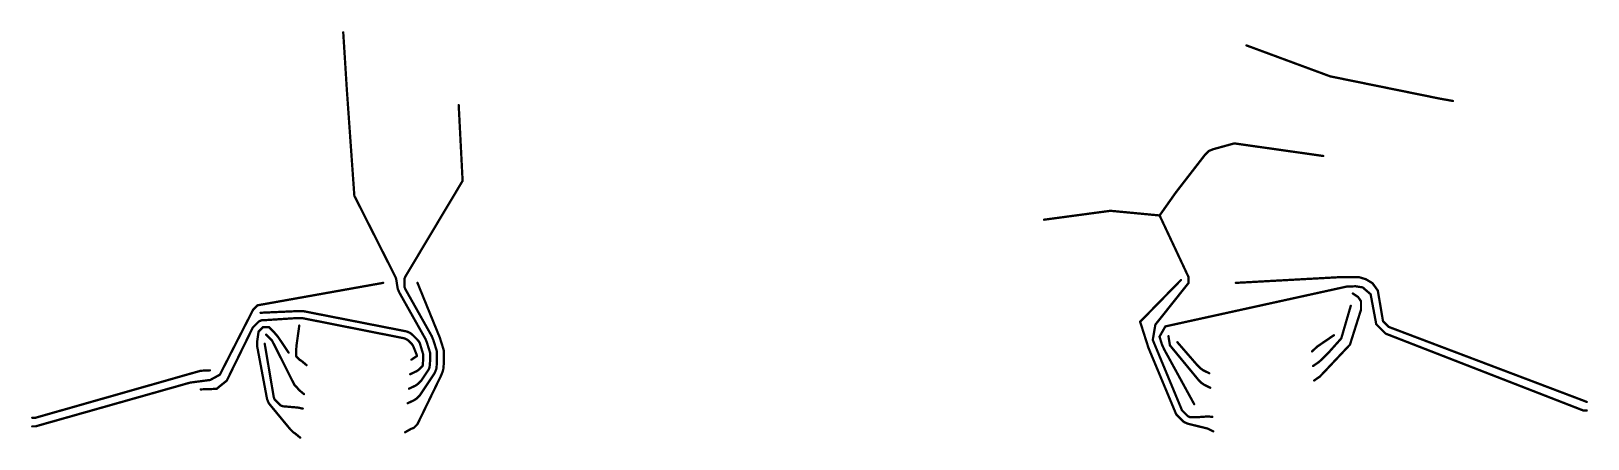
# Model space of a CAD drawing. Extents: x -171 to 101, y -26 to 45.
import ezdxf

# ---------------------------------------------------------------- set-up
doc = ezdxf.new("R2010")
doc.units = 0
doc.layers.get('0').update_dxf_attribs({"linetype": 'CONTINUOUS', "lineweight": 0})
doc.layers.add('F_Cu_____________', color=7, linetype='CONTINUOUS', lineweight=0)

# ---------------------------------------------------------------- blocks, each defined once
blk = doc.blocks.new('UNIT_DISC')
at = {"const_width": 0.5}
blk.add_lwpolyline([(0.25, 0, 1), (-0.25, 0, 1)], format="xyb", close=True, dxfattribs=at)

msp = doc.modelspace()

# ---------------------------------------------------------------- linework, layer by layer
at = {"layer": 'F_Cu_____________', "const_width": 0.4}
for points in [[(-116.4135, 44.4306), (-115.789, 34.4945)], [(41.3056, 42.1492), (55.9309, 36.7522)], [(75.0047, 32.8851), (55.9309, 36.7522)], [(-114.474, 15.942), (-115.789, 34.4945)], [(77.3448, 32.4675), (75.0047, 32.8851)], [(-96.2539, 31.762), (-95.5708, 18.5417)], [(35.4596, 24.0487), (39.173, 25.0705)], [(39.173, 25.0705), (54.6889, 22.8801)], [(28.9462, 16.4899), (34.0443, 23.0642)], [(34.0443, 23.0642), (34.1618, 23.1817)], [(34.1618, 23.1817), (34.7244, 23.7442)], [(34.7244, 23.7442), (34.7482, 23.7541)], [(34.7482, 23.7541), (35.4596, 24.0487)], [(-105.5675, 1.8491), (-95.5708, 18.5417)], [(26.1312, 12.509), (28.9462, 16.4899)], [(-107.3305, 1.8491), (-114.474, 15.942)], [(5.9475, 11.7654), (17.5475, 13.3212)], [(26.1312, 12.509), (17.5475, 13.3212)], [(31.1642, 1.8068), (26.1312, 12.509)], [(-131.3792, -3.1548), (-109.449, 0.7549)], [(-107.1785, 1.4821), (-107.3305, 1.8491)], [(-106.92, -0.1425), (-107.1785, 1.4821)], [(-106.8753, -0.3205), (-106.92, -0.1425)], [(-105.7195, 1.4821), (-105.5675, 1.8491)], [(-105.7195, 0.0277), (-105.7195, 1.4821)], [(-105.5675, -0.3393), (-105.7195, 0.0277)], [(-103.449, 0.7549), (-99.5476, -8.7988)], [(29.868, 1.2621), (22.7318, -6.0247)], [(25.392, -6.5283), (31.1642, 0.7174)], [(58.7485, 0.0991), (27.138, -6.8319)], [(31.1685, 1.7964), (31.1642, 1.8068)], [(31.1642, 0.7174), (31.1685, 0.7278)], [(31.1685, 0.7278), (31.1685, 1.7964)], [(57.592, 1.7512), (39.449, 0.7549)], [(60.9623, 1.7512), (57.592, 1.7512)], [(60.3345, 0.1652), (58.7485, 0.0991)], [(61.5901, -0.033), (60.3345, 0.1652)], [(62.1518, 1.3878), (60.9623, 1.7512)], [(62.9779, -1.2226), (61.5901, -0.033)], [(63.3083, 0.6939), (62.1518, 1.3878)], [(64.2335, -0.5948), (63.3083, 0.6939)], [(-106.6301, -0.9119), (-106.8753, -0.3205)], [(-102.055, -9.0251), (-106.6301, -0.9119)], [(-100.9797, -8.4838), (-105.5675, -0.3393)], [(60.7971, -1.7182), (59.8663, -1.1009)], [(61.2927, -2.4451), (60.7971, -1.7182)], [(61.2927, -3.932), (61.2927, -2.4451)], [(63.9621, -6.4591), (62.9779, -1.2226)], [(65.143, -5.9404), (64.2335, -0.5948)], [(-137.9552, -15.2453), (-132.1411, -3.9106)], [(-132.1411, -3.9106), (-131.3896, -3.1591)], [(-131.3896, -3.1591), (-131.3792, -3.1548)], [(-130.8449, -4.4553), (-124.8627, -4.1889)], [(-130.3106, -5.7558), (-124.6239, -5.3894)], [(-124.8627, -4.1889), (-123.3165, -4.1889)], [(-124.6239, -5.3894), (-123.5553, -5.3894)], [(-123.5553, -5.3894), (-105.9107, -8.8766)], [(-123.3165, -4.1889), (-105.5041, -7.6761)], [(57.855, -8.9102), (59.5065, -3.2482)], [(59.3702, -10.0101), (61.2927, -3.932)], [(-136.7471, -16.2808), (-132.2094, -7.0412)], [(-132.2094, -7.0412), (-131.1203, -5.9521)], [(-131.196, -7.7317), (-131.4242, -9.3341)], [(-131.1917, -7.7213), (-131.196, -7.7317)], [(-130.4402, -6.9698), (-131.1917, -7.7213)], [(-131.1203, -5.9521), (-130.6686, -5.765)], [(-130.6686, -5.765), (-130.3106, -5.7558)], [(-130.4298, -6.9655), (-130.4402, -6.9698)], [(-129.3612, -6.9655), (-130.4298, -6.9655)], [(-129.8955, -8.266), (-129.579, -8.5722)], [(-129.3508, -6.9698), (-129.3612, -6.9655)], [(-128.5993, -7.7213), (-129.3508, -6.9698)], [(-127.8098, -8.6436), (-128.5993, -7.7213)], [(-124.5551, -10.0204), (-124.0896, -6.6899)], [(-105.5041, -7.6761), (-105.3611, -7.7124)], [(-105.3611, -7.7124), (-105.2181, -7.7605)], [(-105.2181, -7.7605), (-105.0604, -7.8258)], [(-105.0604, -7.8258), (-104.9204, -7.8851)], [(-104.9204, -7.8851), (-104.8976, -7.8968)], [(-104.8976, -7.8968), (-104.7844, -7.955)], [(-104.7844, -7.955), (-104.6594, -8.0321)], [(-104.6594, -8.0321), (-104.5364, -8.1178)], [(-104.5364, -8.1178), (-104.5166, -8.1341)], [(-104.5166, -8.1341), (-104.4204, -8.2137)], [(-104.4204, -8.2137), (-104.3104, -8.3155)], [(-104.3104, -8.3155), (-103.4463, -9.1796)], [(24.182, -10.5608), (22.7318, -6.0247)], [(24.9366, -9.1852), (25.392, -6.5283)], [(27.138, -6.8319), (26.1132, -8.6158)], [(64.8115, -7.3085), (63.9621, -6.4591)], [(65.5912, -8.0882), (64.8115, -7.3085)], [(65.9924, -6.7898), (65.143, -5.9404)], [(65.6386, -8.1078), (65.5912, -8.0882)], [(100.1356, -21.501), (65.6386, -8.1078)], [(66.1099, -6.9073), (65.9924, -6.7898)], [(100.2076, -19.7924), (66.1099, -6.9073)], [(-131.4242, -9.3341), (-131.4242, -10.4027)], [(-131.4242, -10.4027), (-129.7398, -19.3768)], [(-128.5393, -19.2066), (-130.1237, -9.8684)], [(-129.579, -8.5722), (-128.8275, -9.3237)], [(-128.8275, -9.3237), (-124.949, -16.9995)], [(-125.9498, -11.4043), (-127.8098, -8.6436)], [(-124.6466, -11.0664), (-124.5551, -10.0204)], [(-124.6466, -11.8952), (-124.6466, -11.0664)], [(-105.9107, -8.8766), (-105.7677, -8.9129)], [(-105.7677, -8.9129), (-105.6247, -8.961)], [(-105.6247, -8.961), (-105.4847, -9.0203)], [(-105.4847, -9.0203), (-105.4619, -9.032)], [(-105.4619, -9.032), (-105.3487, -9.0902)], [(-105.3487, -9.0902), (-105.2237, -9.1673)], [(-105.2237, -9.1673), (-105.1007, -9.253)], [(-105.1007, -9.253), (-105.0809, -9.2693)], [(-105.0809, -9.2693), (-104.9847, -9.3489)], [(-104.9847, -9.3489), (-104.8747, -9.4507)], [(-104.8747, -9.4507), (-104.5815, -9.7439)], [(-104.5815, -9.7439), (-104.5643, -9.7629)], [(-104.5643, -9.7629), (-104.4805, -9.8561)], [(-104.4805, -9.8561), (-104.3845, -9.9736)], [(-104.3845, -9.9736), (-104.3015, -10.0986)], [(-104.3015, -10.0986), (-104.2859, -10.1251)], [(-104.2859, -10.1251), (-104.2255, -10.2278)], [(-104.2255, -10.2278), (-104.2141, -10.2509)], [(-104.2141, -10.2509), (-104.1595, -10.3625)], [(-104.1595, -10.3625), (-104.1497, -10.3862)], [(-104.1497, -10.3862), (-103.5351, -11.9292)], [(-103.4463, -9.1796), (-103.4291, -9.1986)], [(-103.4291, -9.1986), (-103.3453, -9.2918)], [(-103.3453, -9.2918), (-103.2493, -9.4093)], [(-103.2493, -9.4093), (-103.1663, -9.5343)], [(-103.1663, -9.5343), (-103.1507, -9.5608)], [(-103.1507, -9.5608), (-103.0903, -9.6635)], [(-103.0903, -9.6635), (-103.0789, -9.6866)], [(-103.0789, -9.6866), (-103.0136, -9.8443)], [(-103.0136, -9.8443), (-102.4597, -11.682)], [(-102.0436, -9.0482), (-102.055, -9.0251)], [(-101.8304, -9.5621), (-102.0436, -9.0482)], [(-101.2592, -11.383), (-101.8304, -9.5621)], [(-100.9683, -8.5069), (-100.9797, -8.4838)], [(-100.6876, -9.1842), (-100.9683, -8.5069)], [(-100.1, -11.0429), (-100.6876, -9.1842)], [(-100.0587, -11.2076), (-100.1, -11.0429)], [(-99.5476, -8.7988), (-99.5423, -8.815)], [(-99.5423, -8.815), (-98.9572, -10.665)], [(-98.9572, -10.665), (-98.8582, -11.0592)], [(-98.8582, -11.0592), (-98.8528, -11.1078)], [(24.4402, -11.1836), (24.182, -10.5608)], [(30.0452, -21.4707), (24.9366, -9.1852)], [(26.1132, -8.6158), (26.5273, -9.9472)], [(26.5273, -9.9472), (26.5316, -9.9576)], [(26.5316, -9.9576), (26.9162, -10.8116)], [(26.9162, -10.8116), (32.1637, -20.3765)], [(27.9296, -10.1211), (27.676, -8.5399)], [(27.9339, -10.1315), (27.9296, -10.1211)], [(32.8621, -16.0964), (27.9339, -10.1315)], [(32.685, -13.5626), (29.2301, -9.5868)], [(53.5909, -10.4023), (52.7573, -11.192)], [(53.629, -10.3645), (53.5909, -10.4023)], [(56.5545, -8.3759), (53.629, -10.3645)], [(54.9577, -14.6913), (59.3702, -10.0101)], [(55.608, -11.4328), (57.8507, -8.9206)], [(57.8507, -8.9206), (57.855, -8.9102)], [(-124.6359, -11.9925), (-124.6466, -11.8952)], [(-124.5888, -12.0783), (-124.6359, -11.9925)], [(-124.0027, -12.6644), (-124.5888, -12.0783)], [(-123.7284, -12.8226), (-124.0027, -12.6644)], [(-123.7179, -12.833), (-123.7284, -12.8226)], [(-122.8246, -13.5754), (-123.7179, -12.833)], [(-103.5455, -11.9799), (-104.4924, -12.6295)], [(-103.5351, -11.9694), (-103.5455, -11.9799)], [(-103.5351, -11.9292), (-103.5351, -11.9694)], [(-102.568, -13.7481), (-103.1541, -14.3342)], [(-102.5542, -13.7011), (-102.568, -13.7481)], [(-102.5405, -13.6541), (-102.5542, -13.7011)], [(-102.523, -13.4548), (-102.5405, -13.6541)], [(-102.4664, -12.8074), (-102.523, -13.4548)], [(-102.449, -12.6081), (-102.4664, -12.8074)], [(-102.4597, -11.682), (-102.4543, -11.7306)], [(-102.4543, -11.7306), (-102.449, -11.7793)], [(-102.449, -11.7793), (-102.449, -12.6081)], [(-101.34, -13.9531), (-101.3225, -13.7538)], [(-101.3225, -13.7538), (-101.2659, -13.1064)], [(-101.2659, -13.1064), (-101.2485, -12.9071)], [(-101.2538, -11.4316), (-101.2592, -11.383)], [(-101.2485, -11.4803), (-101.2538, -11.4316)], [(-101.2485, -12.9071), (-101.2485, -11.4803)], [(-100.122, -13.9292), (-100.0654, -13.2818)], [(-100.0654, -13.2818), (-100.048, -13.0825)], [(-100.0533, -11.2562), (-100.0587, -11.2076)], [(-100.048, -11.3049), (-100.0533, -11.2562)], [(-100.048, -13.0825), (-100.048, -11.3049)], [(-98.8649, -13.4302), (-98.9215, -14.0776)], [(-98.8475, -13.2309), (-98.8649, -13.4302)], [(-98.8528, -11.1078), (-98.8475, -11.1565)], [(-98.8475, -11.1565), (-98.8475, -13.2309)], [(28.9826, -22.0433), (24.4402, -11.1836)], [(33.2711, -14.1487), (32.685, -13.5626)], [(52.9345, -13.7259), (53.8835, -13.0851)], [(53.8835, -13.0851), (53.8902, -13.0851)], [(53.8902, -13.0851), (54.6032, -12.4376)], [(54.6032, -12.4376), (55.608, -11.4328)], [(-170.1356, -22.7535), (-141.3119, -14.5631)], [(-143.1329, -16.626), (-139.6236, -16.1657)], [(-141.3119, -14.5631), (-139.6763, -14.4907)], [(-139.6236, -16.1657), (-137.9552, -15.2453)], [(-138.5305, -17.719), (-136.7471, -16.2808)], [(-103.6761, -14.6754), (-104.7137, -15.1599)], [(-103.6614, -14.6754), (-103.6761, -14.6754)], [(-103.1541, -14.3342), (-103.6614, -14.6754)], [(-99.3606, -15.4634), (-103.4535, -23.8695)], [(-103.3754, -16.8646), (-102.7893, -16.2785)], [(-102.7893, -16.2785), (-101.4951, -14.3415)], [(-101.7164, -16.8719), (-100.5231, -15.0678)], [(-101.4951, -14.3415), (-101.3537, -14.0001)], [(-101.3537, -14.0001), (-101.34, -13.9531)], [(-100.5231, -15.0678), (-100.4358, -14.9222)], [(-100.4358, -14.9222), (-100.1945, -14.3402)], [(-100.1945, -14.3402), (-100.1808, -14.2932)], [(-100.1808, -14.2932), (-100.1395, -14.1285)], [(-100.1395, -14.1285), (-100.122, -13.9292)], [(-99.0517, -14.7181), (-99.3606, -15.4634)], [(-99.038, -14.6711), (-99.0517, -14.7181)], [(-98.939, -14.2769), (-99.038, -14.6711)], [(-98.9215, -14.0776), (-98.939, -14.2769)], [(33.4482, -16.6825), (32.8621, -16.0964)], [(33.7559, -14.4915), (33.2711, -14.1487)], [(33.7697, -14.4915), (33.7559, -14.4915)], [(34.7987, -14.994), (33.7697, -14.4915)], [(53.1116, -16.2597), (54.0606, -15.6189)], [(54.0606, -15.6189), (54.0673, -15.6189)], [(54.0673, -15.6189), (54.0949, -15.5913)], [(54.0949, -15.5913), (54.9577, -14.6913)], [(-170.1356, -24.2535), (-143.1329, -16.626)], [(-141.2866, -17.812), (-138.5305, -17.719)], [(-128.3873, -19.5736), (-128.5393, -19.2066)], [(-124.949, -16.9995), (-124.8935, -17.0819)], [(-124.8935, -17.0819), (-124.4152, -17.5622)], [(-124.4152, -17.5622), (-124.1786, -17.8755)], [(-124.1786, -17.8755), (-124.1606, -17.8936)], [(-124.1606, -17.8936), (-123.2673, -18.636)], [(-104.9351, -17.6902), (-103.8975, -17.2057)], [(-103.8975, -17.2057), (-103.8828, -17.2057)], [(-103.8828, -17.2057), (-103.3754, -16.8646)], [(-103.5968, -19.3949), (-103.0107, -18.8088)], [(-103.0107, -18.8088), (-101.7164, -16.8719)], [(33.9331, -17.0253), (33.4482, -16.6825)], [(33.9469, -17.0253), (33.9331, -17.0253)], [(34.9759, -17.5278), (33.9469, -17.0253)], [(-129.7398, -19.3768), (-129.6951, -19.5548)], [(-129.6951, -19.5548), (-129.4499, -20.1462)], [(-129.4499, -20.1462), (-129.3556, -20.3036)], [(-129.3556, -20.3036), (-125.6957, -24.73)], [(-127.363, -20.5979), (-128.3873, -19.5736)], [(-126.996, -20.7499), (-127.363, -20.5979)], [(-124.4763, -20.9702), (-126.996, -20.7499)], [(-124.2771, -20.9876), (-124.4763, -20.9702)], [(-123.4887, -21.1664), (-124.2771, -20.9876)], [(-105.1565, -20.2205), (-104.1189, -19.736)], [(-104.1189, -19.736), (-104.1042, -19.736)], [(-104.1042, -19.736), (-103.5968, -19.3949)], [(31.0695, -22.495), (30.0452, -21.4707)], [(100.2081, -21.501), (100.1356, -21.501)], [(100.2148, -19.7924), (100.2076, -19.7924)], [(100.7088, -21.501), (100.2081, -21.501)], [(100.7088, -20.001), (100.2148, -19.7924)], [(-170.7088, -22.7535), (-170.2081, -22.7535)], [(-170.7088, -24.2535), (-170.2081, -24.2535)], [(-170.2081, -22.7535), (-170.1356, -22.7535)], [(-170.2081, -24.2535), (-170.1356, -24.2535)], [(-104.1008, -24.532), (-104.5864, -24.7012)], [(-103.5147, -23.9459), (-104.1008, -24.532)], [(-103.4695, -23.8895), (-103.5147, -23.9459)], [(-103.4535, -23.8695), (-103.4695, -23.8895)], [(29.0769, -22.2007), (28.9826, -22.0433)], [(30.3395, -23.4633), (29.0769, -22.2007)], [(30.4969, -23.5576), (30.3395, -23.4633)], [(31.0883, -23.8028), (30.4969, -23.5576)], [(31.4365, -22.647), (31.0695, -22.495)], [(31.2663, -23.8475), (31.0883, -23.8028)], [(34.4647, -24.6268), (31.2663, -23.8475)], [(32.8909, -22.647), (31.4365, -22.647)], [(34.3234, -22.5467), (32.8909, -22.647)], [(34.5229, -22.5327), (34.3234, -22.5467)], [(34.4785, -24.6268), (34.4647, -24.6268)], [(35.5075, -25.1293), (34.4785, -24.6268)], [(35.3303, -22.5955), (34.5229, -22.5327)], [(-125.6957, -24.73), (-125.1096, -25.3161)], [(-125.1096, -25.3161), (-124.8352, -25.4742)], [(-124.8352, -25.4742), (-124.8247, -25.4846)], [(-124.8247, -25.4846), (-123.9314, -26.227)], [(-104.5905, -24.7052), (-105.5992, -25.2812)], [(-104.5864, -24.7012), (-104.5905, -24.7052)]]:
    msp.add_lwpolyline(points, dxfattribs=at)

# ---------------------------------------------------------------- block references
at = {"layer": 'F_Cu_____________', "xscale": 0.4, "yscale": 0.4}
for p in [(-116.4135, 44.4306), (41.3056, 42.1492), (55.9309, 36.7522), (55.9309, 36.7522), (-115.789, 34.4945), (-115.789, 34.4945), (75.0047, 32.8851), (75.0047, 32.8851), (77.3448, 32.4675), (-96.2539, 31.762), (39.173, 25.0705), (39.173, 25.0705), (34.0443, 23.0642), (34.0443, 23.0642), (34.1618, 23.1817), (34.1618, 23.1817), (34.7244, 23.7442), (34.7244, 23.7442), (34.7482, 23.7541), (34.7482, 23.7541), (35.4596, 24.0487), (35.4596, 24.0487), (54.6889, 22.8801), (-95.5708, 18.5417), (-95.5708, 18.5417), (28.9462, 16.4899), (28.9462, 16.4899), (-114.474, 15.942), (-114.474, 15.942), (5.9475, 11.7654), (17.5475, 13.3212), (17.5475, 13.3212), (26.1312, 12.509), (26.1312, 12.509), (26.1312, 12.509), (-109.449, 0.7549), (-107.3305, 1.8491), (-107.3305, 1.8491), (-107.1785, 1.4821), (-107.1785, 1.4821), (-106.92, -0.1425), (-106.92, -0.1425), (-105.7195, 1.4821), (-105.7195, 1.4821), (-105.7195, 0.0277), (-105.7195, 0.0277), (-105.5675, 1.8491), (-105.5675, 1.8491), (-103.449, 0.7549), (29.868, 1.2621), (31.1642, 1.8068), (31.1642, 1.8068), (31.1642, 0.7174), (31.1642, 0.7174), (31.1685, 1.7964), (31.1685, 1.7964), (31.1685, 0.7278), (31.1685, 0.7278), (39.449, 0.7549), (57.592, 1.7512), (57.592, 1.7512), (58.7485, 0.0991), (58.7485, 0.0991), (60.3345, 0.1652), (60.3345, 0.1652), (60.9623, 1.7512), (60.9623, 1.7512), (61.5901, -0.033), (61.5901, -0.033), (62.1518, 1.3878), (62.1518, 1.3878), (63.3083, 0.6939), (63.3083, 0.6939), (-106.8753, -0.3205), (-106.8753, -0.3205), (-106.6301, -0.9119), (-106.6301, -0.9119), (-105.5675, -0.3393), (-105.5675, -0.3393), (59.8663, -1.1009), (60.7971, -1.7182), (60.7971, -1.7182), (61.2927, -2.4451), (61.2927, -2.4451), (62.9779, -1.2226), (62.9779, -1.2226), (64.2335, -0.5948), (64.2335, -0.5948), (-132.1411, -3.9106), (-132.1411, -3.9106), (-131.3896, -3.1591), (-131.3896, -3.1591), (-131.3792, -3.1548), (-131.3792, -3.1548), (-130.8449, -4.4553), (-124.8627, -4.1889), (-124.8627, -4.1889), (-124.6239, -5.3894), (-124.6239, -5.3894), (-123.5553, -5.3894), (-123.5553, -5.3894), (-123.3165, -4.1889), (-123.3165, -4.1889), (59.5065, -3.2482), (61.2927, -3.932), (61.2927, -3.932), (-132.2094, -7.0412), (-132.2094, -7.0412), (-131.196, -7.7317), (-131.196, -7.7317), (-131.1917, -7.7213), (-131.1917, -7.7213), (-131.1203, -5.9521), (-131.1203, -5.9521), (-130.6686, -5.765), (-130.6686, -5.765), (-130.4402, -6.9698), (-130.4402, -6.9698), (-130.4298, -6.9655), (-130.4298, -6.9655), (-130.3106, -5.7558), (-130.3106, -5.7558), (-129.8955, -8.266), (-129.3612, -6.9655), (-129.3612, -6.9655), (-129.3508, -6.9698), (-129.3508, -6.9698), (-128.5993, -7.7213), (-128.5993, -7.7213), (-124.0896, -6.6899), (-105.5041, -7.6761), (-105.5041, -7.6761), (-105.3611, -7.7124), (-105.3611, -7.7124), (-105.2181, -7.7605), (-105.2181, -7.7605), (-105.0604, -7.8258), (-105.0604, -7.8258), (-104.9204, -7.8851), (-104.9204, -7.8851), (-104.8976, -7.8968), (-104.8976, -7.8968), (-104.7844, -7.955), (-104.7844, -7.955), (-104.6594, -8.0321), (-104.6594, -8.0321), (-104.5364, -8.1178), (-104.5364, -8.1178), (-104.5166, -8.1341), (-104.5166, -8.1341), (-104.4204, -8.2137), (-104.4204, -8.2137), (-104.3104, -8.3155), (-104.3104, -8.3155), (22.7318, -6.0247), (22.7318, -6.0247), (25.392, -6.5283), (25.392, -6.5283), (27.138, -6.8319), (27.138, -6.8319), (63.9621, -6.4591), (63.9621, -6.4591), (64.8115, -7.3085), (64.8115, -7.3085), (65.143, -5.9404), (65.143, -5.9404), (65.5912, -8.0882), (65.5912, -8.0882), (65.6386, -8.1078), (65.6386, -8.1078), (65.9924, -6.7898), (65.9924, -6.7898), (66.1099, -6.9073), (66.1099, -6.9073), (-131.4242, -9.3341), (-131.4242, -9.3341), (-131.4242, -10.4027), (-131.4242, -10.4027), (-130.1237, -9.8684), (-129.579, -8.5722), (-129.579, -8.5722), (-128.8275, -9.3237), (-128.8275, -9.3237), (-127.8098, -8.6436), (-127.8098, -8.6436), (-124.6466, -11.0664), (-124.6466, -11.0664), (-124.5551, -10.0204), (-124.5551, -10.0204), (-105.9107, -8.8766), (-105.9107, -8.8766), (-105.7677, -8.9129), (-105.7677, -8.9129), (-105.6247, -8.961), (-105.6247, -8.961), (-105.4847, -9.0203), (-105.4847, -9.0203), (-105.4619, -9.032), (-105.4619, -9.032), (-105.3487, -9.0902), (-105.3487, -9.0902), (-105.2237, -9.1673), (-105.2237, -9.1673), (-105.1007, -9.253), (-105.1007, -9.253), (-105.0809, -9.2693), (-105.0809, -9.2693), (-104.9847, -9.3489), (-104.9847, -9.3489), (-104.8747, -9.4507), (-104.8747, -9.4507), (-104.5815, -9.7439), (-104.5815, -9.7439), (-104.5643, -9.7629), (-104.5643, -9.7629), (-104.4805, -9.8561), (-104.4805, -9.8561), (-104.3845, -9.9736), (-104.3845, -9.9736), (-104.3015, -10.0986), (-104.3015, -10.0986), (-104.2859, -10.1251), (-104.2859, -10.1251), (-104.2255, -10.2278), (-104.2255, -10.2278), (-104.2141, -10.2509), (-104.2141, -10.2509), (-104.1595, -10.3625), (-104.1595, -10.3625), (-104.1497, -10.3862), (-104.1497, -10.3862), (-103.4463, -9.1796), (-103.4463, -9.1796), (-103.4291, -9.1986), (-103.4291, -9.1986), (-103.3453, -9.2918), (-103.3453, -9.2918), (-103.2493, -9.4093), (-103.2493, -9.4093), (-103.1663, -9.5343), (-103.1663, -9.5343), (-103.1507, -9.5608), (-103.1507, -9.5608), (-103.0903, -9.6635), (-103.0903, -9.6635), (-103.0789, -9.6866), (-103.0789, -9.6866), (-103.0136, -9.8443), (-103.0136, -9.8443), (-102.055, -9.0251), (-102.055, -9.0251), (-102.0436, -9.0482), (-102.0436, -9.0482), (-101.8304, -9.5621), (-101.8304, -9.5621), (-100.9797, -8.4838), (-100.9797, -8.4838), (-100.9683, -8.5069), (-100.9683, -8.5069), (-100.6876, -9.1842), (-100.6876, -9.1842), (-100.1, -11.0429), (-100.1, -11.0429), (-99.5476, -8.7988), (-99.5476, -8.7988), (-99.5423, -8.815), (-99.5423, -8.815), (-98.9572, -10.665), (-98.9572, -10.665), (-98.8582, -11.0592), (-98.8582, -11.0592), (24.182, -10.5608), (24.182, -10.5608), (24.9366, -9.1852), (24.9366, -9.1852), (26.1132, -8.6158), (26.1132, -8.6158), (26.5273, -9.9472), (26.5273, -9.9472), (26.5316, -9.9576), (26.5316, -9.9576), (26.9162, -10.8116), (26.9162, -10.8116), (27.676, -8.5399), (27.9296, -10.1211), (27.9296, -10.1211), (27.9339, -10.1315), (27.9339, -10.1315), (29.2301, -9.5868), (53.5909, -10.4023), (53.5909, -10.4023), (53.629, -10.3645), (53.629, -10.3645), (56.5545, -8.3759), (57.8507, -8.9206), (57.8507, -8.9206), (57.855, -8.9102), (57.855, -8.9102), (59.3702, -10.0101), (59.3702, -10.0101), (-125.9498, -11.4043), (-124.6466, -11.8952), (-124.6466, -11.8952), (-124.6359, -11.9925), (-124.6359, -11.9925), (-124.5888, -12.0783), (-124.5888, -12.0783), (-124.0027, -12.6644), (-124.0027, -12.6644), (-123.7284, -12.8226), (-123.7284, -12.8226), (-123.7179, -12.833), (-123.7179, -12.833), (-122.8246, -13.5754), (-104.4924, -12.6295), (-103.5455, -11.9799), (-103.5455, -11.9799), (-103.5351, -11.9292), (-103.5351, -11.9292), (-103.5351, -11.9694), (-103.5351, -11.9694), (-102.568, -13.7481), (-102.568, -13.7481), (-102.5542, -13.7011), (-102.5542, -13.7011), (-102.5405, -13.6541), (-102.5405, -13.6541), (-102.523, -13.4548), (-102.523, -13.4548), (-102.4664, -12.8074), (-102.4664, -12.8074), (-102.4597, -11.682), (-102.4597, -11.682), (-102.4543, -11.7306), (-102.4543, -11.7306), (-102.449, -11.7793), (-102.449, -11.7793), (-102.449, -12.6081), (-102.449, -12.6081), (-101.3225, -13.7538), (-101.3225, -13.7538), (-101.2659, -13.1064), (-101.2659, -13.1064), (-101.2592, -11.383), (-101.2592, -11.383), (-101.2538, -11.4316), (-101.2538, -11.4316), (-101.2485, -11.4803), (-101.2485, -11.4803), (-101.2485, -12.9071), (-101.2485, -12.9071), (-100.0654, -13.2818), (-100.0654, -13.2818), (-100.0587, -11.2076), (-100.0587, -11.2076), (-100.0533, -11.2562), (-100.0533, -11.2562), (-100.048, -11.3049), (-100.048, -11.3049), (-100.048, -13.0825), (-100.048, -13.0825), (-98.8649, -13.4302), (-98.8649, -13.4302), (-98.8528, -11.1078), (-98.8528, -11.1078), (-98.8475, -11.1565), (-98.8475, -11.1565), (-98.8475, -13.2309), (-98.8475, -13.2309), (24.4402, -11.1836), (24.4402, -11.1836), (32.685, -13.5626), (32.685, -13.5626), (52.7573, -11.192), (52.9345, -13.7259), (53.8835, -13.0851), (53.8835, -13.0851), (53.8902, -13.0851), (53.8902, -13.0851), (54.6032, -12.4376), (54.6032, -12.4376), (55.608, -11.4328), (55.608, -11.4328), (-141.3119, -14.5631), (-141.3119, -14.5631), (-139.6763, -14.4907), (-139.6236, -16.1657), (-139.6236, -16.1657), (-137.9552, -15.2453), (-137.9552, -15.2453), (-136.7471, -16.2808), (-136.7471, -16.2808), (-104.7137, -15.1599), (-103.6761, -14.6754), (-103.6761, -14.6754), (-103.6614, -14.6754), (-103.6614, -14.6754), (-103.1541, -14.3342), (-103.1541, -14.3342), (-102.7893, -16.2785), (-102.7893, -16.2785), (-101.4951, -14.3415), (-101.4951, -14.3415), (-101.3537, -14.0001), (-101.3537, -14.0001), (-101.34, -13.9531), (-101.34, -13.9531), (-100.5231, -15.0678), (-100.5231, -15.0678), (-100.4358, -14.9222), (-100.4358, -14.9222), (-100.1945, -14.3402), (-100.1945, -14.3402), (-100.1808, -14.2932), (-100.1808, -14.2932), (-100.1395, -14.1285), (-100.1395, -14.1285), (-100.122, -13.9292), (-100.122, -13.9292), (-99.3606, -15.4634), (-99.3606, -15.4634), (-99.0517, -14.7181), (-99.0517, -14.7181), (-99.038, -14.6711), (-99.038, -14.6711), (-98.939, -14.2769), (-98.939, -14.2769), (-98.9215, -14.0776), (-98.9215, -14.0776), (32.8621, -16.0964), (32.8621, -16.0964), (33.2711, -14.1487), (33.2711, -14.1487), (33.7559, -14.4915), (33.7559, -14.4915), (33.7697, -14.4915), (33.7697, -14.4915), (34.7987, -14.994), (53.1116, -16.2597), (54.0606, -15.6189), (54.0606, -15.6189), (54.0673, -15.6189), (54.0673, -15.6189), (54.0949, -15.5913), (54.0949, -15.5913), (54.9577, -14.6913), (54.9577, -14.6913), (-143.1329, -16.626), (-143.1329, -16.626), (-141.2866, -17.812), (-138.5305, -17.719), (-138.5305, -17.719), (-128.5393, -19.2066), (-128.5393, -19.2066), (-124.949, -16.9995), (-124.949, -16.9995), (-124.8935, -17.0819), (-124.8935, -17.0819), (-124.4152, -17.5622), (-124.4152, -17.5622), (-124.1786, -17.8755), (-124.1786, -17.8755), (-124.1606, -17.8936), (-124.1606, -17.8936), (-123.2673, -18.636), (-104.9351, -17.6902), (-103.8975, -17.2057), (-103.8975, -17.2057), (-103.8828, -17.2057), (-103.8828, -17.2057), (-103.3754, -16.8646), (-103.3754, -16.8646), (-103.0107, -18.8088), (-103.0107, -18.8088), (-101.7164, -16.8719), (-101.7164, -16.8719), (33.4482, -16.6825), (33.4482, -16.6825), (33.9331, -17.0253), (33.9331, -17.0253), (33.9469, -17.0253), (33.9469, -17.0253), (34.9759, -17.5278), (-129.7398, -19.3768), (-129.7398, -19.3768), (-129.6951, -19.5548), (-129.6951, -19.5548), (-129.4499, -20.1462), (-129.4499, -20.1462), (-129.3556, -20.3036), (-129.3556, -20.3036), (-128.3873, -19.5736), (-128.3873, -19.5736), (-127.363, -20.5979), (-127.363, -20.5979), (-126.996, -20.7499), (-126.996, -20.7499), (-124.4763, -20.9702), (-124.4763, -20.9702), (-124.2771, -20.9876), (-124.2771, -20.9876), (-123.4887, -21.1664), (-105.1565, -20.2205), (-104.1189, -19.736), (-104.1189, -19.736), (-104.1042, -19.736), (-104.1042, -19.736), (-103.5968, -19.3949), (-103.5968, -19.3949), (30.0452, -21.4707), (30.0452, -21.4707), (32.1637, -20.3765), (100.1356, -21.501), (100.1356, -21.501), (100.2076, -19.7924), (100.2076, -19.7924), (100.2081, -21.501), (100.2081, -21.501), (100.2148, -19.7924), (100.2148, -19.7924), (100.7088, -20.001), (100.7088, -21.501), (-170.7088, -22.7535), (-170.7088, -24.2535), (-170.2081, -22.7535), (-170.2081, -22.7535), (-170.2081, -24.2535), (-170.2081, -24.2535), (-170.1356, -22.7535), (-170.1356, -22.7535), (-170.1356, -24.2535), (-170.1356, -24.2535), (-104.1008, -24.532), (-104.1008, -24.532), (-103.5147, -23.9459), (-103.5147, -23.9459), (-103.4695, -23.8895), (-103.4695, -23.8895), (-103.4535, -23.8695), (-103.4535, -23.8695), (28.9826, -22.0433), (28.9826, -22.0433), (29.0769, -22.2007), (29.0769, -22.2007), (30.3395, -23.4633), (30.3395, -23.4633), (30.4969, -23.5576), (30.4969, -23.5576), (31.0695, -22.495), (31.0695, -22.495), (31.0883, -23.8028), (31.0883, -23.8028), (31.2663, -23.8475), (31.2663, -23.8475), (31.4365, -22.647), (31.4365, -22.647), (32.8909, -22.647), (32.8909, -22.647), (34.3234, -22.5467), (34.3234, -22.5467), (34.4647, -24.6268), (34.4647, -24.6268), (34.4785, -24.6268), (34.4785, -24.6268), (34.5229, -22.5327), (34.5229, -22.5327), (35.3303, -22.5955), (-125.6957, -24.73), (-125.6957, -24.73), (-125.1096, -25.3161), (-125.1096, -25.3161), (-124.8352, -25.4742), (-124.8352, -25.4742), (-124.8247, -25.4846), (-124.8247, -25.4846), (-123.9314, -26.227), (-105.5992, -25.2812), (-104.5905, -24.7052), (-104.5905, -24.7052), (-104.5864, -24.7012), (-104.5864, -24.7012), (35.5075, -25.1293)]:
    msp.add_blockref('UNIT_DISC', p, dxfattribs=at)

doc.saveas('drawing.dxf')
